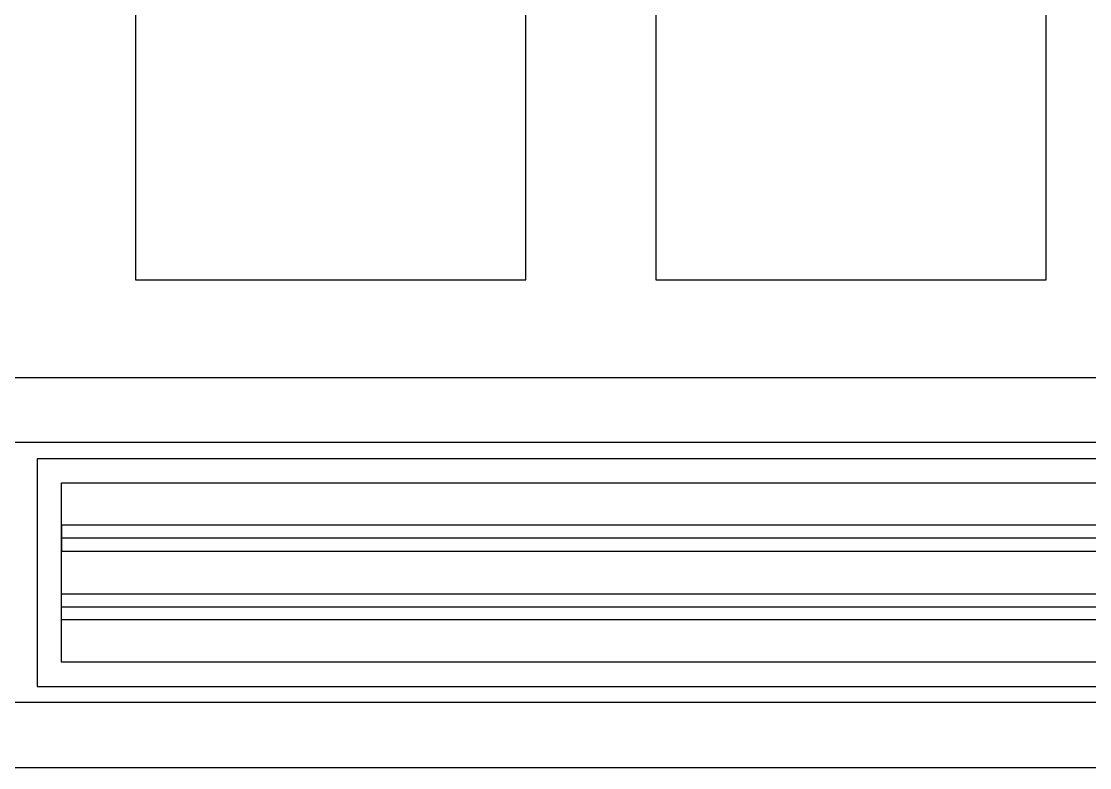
# Model space of a CAD drawing. Header units: millimetres. Extents: x -795739 to -715748, y -34378 to 22353.
# Drawn here: x -744620 to -743799, y 6962 to 7535 of the extents above; entities that cross this region are included whole.
import ezdxf
from ezdxf.xclip import XClip

# ---------------------------------------------------------------- set-up
doc = ezdxf.new("R2010")
doc.units = ezdxf.units.MM
doc.header["$XCLIPFRAME"] = 0
for name, color, linetype in [('000 - WIPEOUT', 250, 'Continuous'), ('001 - ASCESSORIES', 251, 'Continuous'), ('008 - LIGHTING', 1, 'Continuous'), ('A04_TUBE SERIES', 2, 'Continuous'), ('A11_ALU.SOLID SHEET', 2, 'Continuous')]:
    doc.layers.add(name, color=color, linetype=linetype)

# ---------------------------------------------------------------- blocks, each defined once
blk = doc.blocks.new('*U668')
at = {"layer": '001 - ASCESSORIES', "color": 0, "linetype": 'ByBlock'}
blk.add_lwpolyline([(800, 87.5), (-800, 87.5), (-800, -87.5), (800, -87.5)], close=True, dxfattribs=at)
at = {"layer": '001 - ASCESSORIES', "linetype": 'ByBlock'}
for points in [[(-781.5, 69), (781.5, 69), (781.5, -69), (-781.5, -69)], [(781.5, 36.33), (-781.5, 36.33), (-781.5, 16.33), (781.5, 16.33)], [(-781.5, -16.33), (781.5, -16.33), (781.5, -36.33), (-781.5, -36.33)]]:
    blk.add_lwpolyline(points, close=True, dxfattribs=at)
for points in [[(781.5, 26.33), (-781.5, 26.33)], [(-781.5, -26.33), (781.5, -26.33)]]:
    blk.add_lwpolyline(points, dxfattribs=at)
blk = doc.blocks.new('*U683')
blk.add_attdef('EXTR.OVL-LENGTH_', (-25, -59.09), '', height=5)
blk.add_wipeout([(-25, 25), (25, -25), (25, 6873.5), (-25, 6823.5)]).dxf.layer = '000 - WIPEOUT'
at = {"layer": 'A04_TUBE SERIES', "color": 0}
blk.add_lwpolyline([(-25, 25), (25, -25), (25, 6873.5), (-25, 6823.5)], close=True, dxfattribs=at)
blk = doc.blocks.new('*U684')
blk.add_attdef('EXTR.OVL-LENGTH_', (-25, -59.09), '', height=5)
blk.add_wipeout([(-25, -25), (25, 25), (25, 6317.5), (-25, 6367.5)]).dxf.layer = '000 - WIPEOUT'
at = {"layer": 'A04_TUBE SERIES', "color": 0}
blk.add_lwpolyline([(-25, -25), (25, 25), (25, 6317.5), (-25, 6367.5)], close=True, dxfattribs=at)
blk = doc.blocks.new('*U901')
at = {"layer": 'A04_TUBE SERIES', "color": 0, "linetype": 'ByBlock', "xscale": -1, "rotation": 270}
blk.add_blockref('*U683', (25, 2475), dxfattribs=at)
at = {"layer": 'A04_TUBE SERIES', "color": 0, "linetype": 'ByBlock', "rotation": 270}
blk.add_blockref('*U684', (278, 2225), dxfattribs=at)
blk = doc.blocks.new('*U906')
at = {"color": 3}
for points in [[(-225, 2150), (225, 2150), (225, 1850), (-225, 1850)], [(-225, 1750), (225, 1750), (225, 1450), (-225, 1450)]]:
    blk.add_wipeout(points, dxfattribs=at).dxf.layer = '000 - WIPEOUT'
at = {"layer": 'A11_ALU.SOLID SHEET', "color": 0, "linetype": 'ByBlock'}
for points in [[(-225, 1850), (225, 1850), (225, 2150), (-225, 2150)], [(-225, 1450), (225, 1450), (225, 1750), (-225, 1750)]]:
    blk.add_lwpolyline(points, close=True, dxfattribs=at)
blk = doc.blocks.new('*U1025')
at = {"layer": '008 - LIGHTING'}
blk.add_blockref('*U668', (874.5, 3532.5), dxfattribs=at)
at = {"layer": 'A11_ALU.SOLID SHEET', "linetype": 'ByBlock', "rotation": 90}
blk.add_blockref('*U906', (2300, 3982.5), dxfattribs=at)
at = {"layer": 'A11_ALU.SOLID SHEET'}
blk.add_blockref('*U901', (-1149.25, 1182.5), dxfattribs=at)

msp = doc.modelspace()

# ---------------------------------------------------------------- block references
ref = msp.add_blockref('*U1025', (-744682.37, 3579.02))
XClip(ref).set_block_clipping_path([(-45801.3280238605, -9620.0077451947), (23704.0078937773, 10334.9999958097)])

doc.saveas('drawing.dxf')
